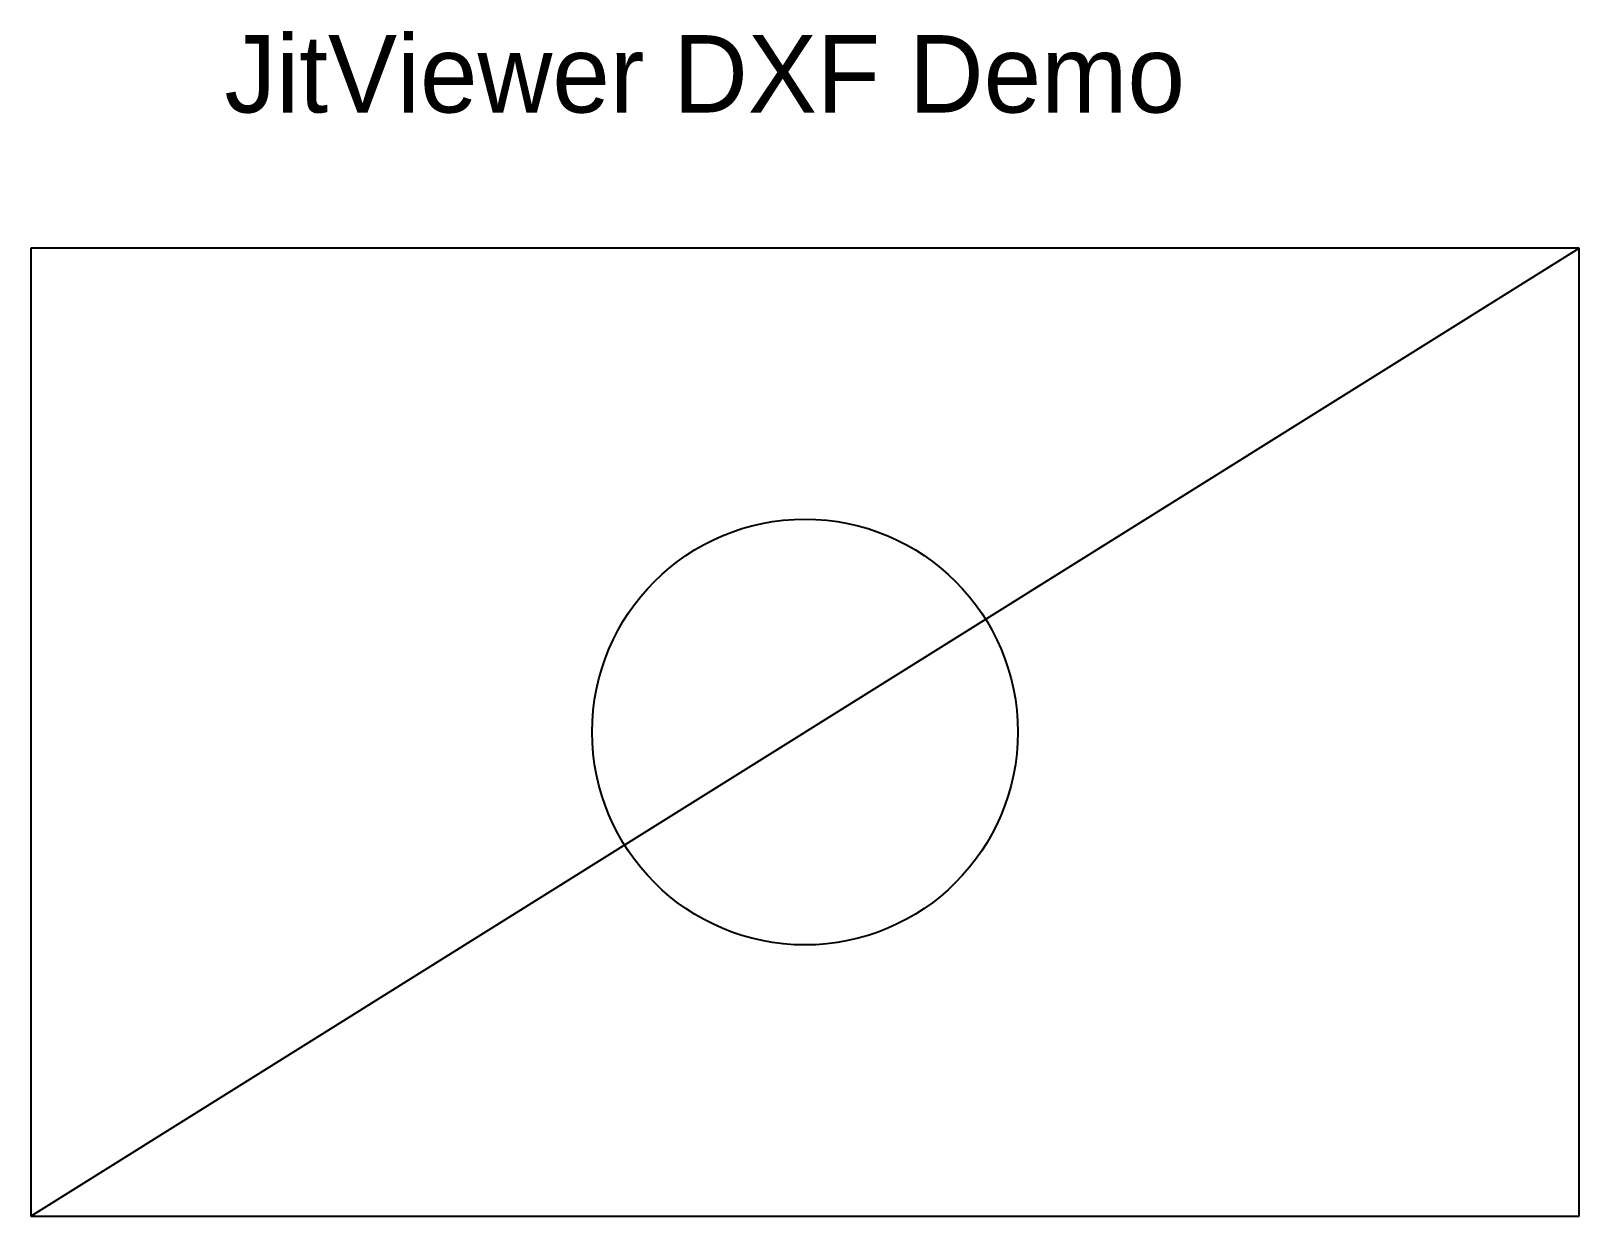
# Model space of a CAD drawing. Extents: x 0 to 160, y 0 to 122.
import ezdxf

# ---------------------------------------------------------------- set-up
doc = ezdxf.new("R2010")
doc.units = 0

msp = doc.modelspace()

# ---------------------------------------------------------------- linework, layer by layer
for p, q in [((160, 100), (0, 100)), ((0, 100), (0, 0)), ((0, 0), (160, 100)), ((160, 0), (160, 100)), ((0, 0), (160, 0))]:
    msp.add_line(p, q)
msp.add_circle((80, 50), 22)

# ---------------------------------------------------------------- texts
msp.add_text('JitViewer DXF Demo', height=8).set_placement((20, 114))

doc.saveas('drawing.dxf')
